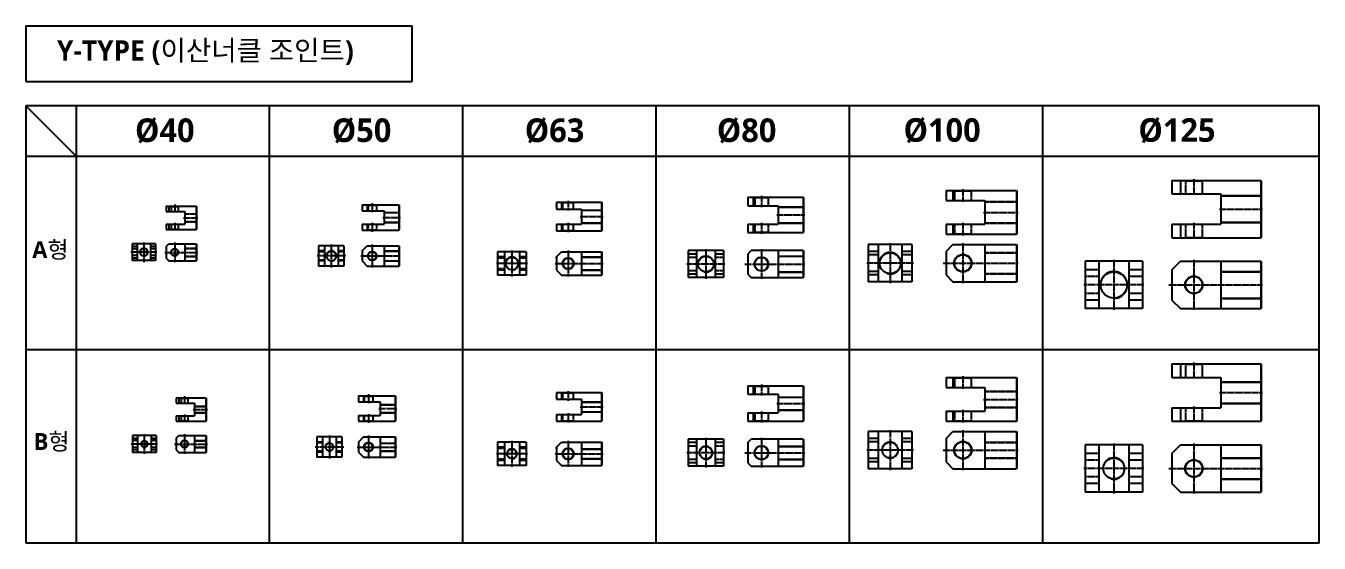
# Model space of a CAD drawing. Header units: millimetres. Extents: x 0 to 7164, y 0 to 8892.
# Drawn here: x 0 to 3841, y 3873 to 5409 of the extents above; entities that cross this region are included whole.
import ezdxf

# ---------------------------------------------------------------- set-up
doc = ezdxf.new("R2010")
doc.units = ezdxf.units.MM
doc.header["$PDMODE"] = 3
doc.linetypes.add('CENTER', pattern=[24, 20, -1.5, 1, -1.5])
doc.linetypes.add('HIDDENX2', pattern=[0.75, 0.5, -0.25])
for name, color, linetype in [('BOM-UDEF', 3, 'Continuous'), ('ML', 3, 'Continuous'), ('외형선', 140, 'Continuous')]:
    doc.layers.add(name, color=color, linetype=linetype)
doc.styles.add('H', font='txt.shx')
doc.styles.add('문자', font='romans.shx')

msp = doc.modelspace()

# ---------------------------------------------------------------- linework, layer by layer
for p, q in [((3841, 5171.4), (0, 5171.4)), ((0, 5171.4), (0, 3873.4)), ((150, 5021.4), (0, 5171.4)), ((150, 3873.4), (150, 5171.4)), ((724, 3873.4), (724, 5171.4)), ((1298, 3873.4), (1298, 5171.4)), ((1872, 3873.4), (1872, 5171.4)), ((2446, 3873.4), (2446, 5171.4)), ((3020, 3873.4), (3020, 5171.4)), ((3841, 3873.4), (3841, 5171.4)), ((3841, 5021.4), (0, 5021.4)), ((3841, 4447.4), (0, 4447.4)), ((3841, 3873.4), (0, 3873.4))]:
    msp.add_line(p, q)
at = {"layer": 'Defpoints', "color": 0, "linetype": 'ByBlock'}
for p in [(1575.6, 4875.1), (1575.6, 4875.1), (1575.6, 4810), (1575.6, 4810), (1013.7, 4755.8), (1013.7, 4695.8), (1575.6, 4723.3), (1575.6, 4723.3), (1575.6, 4683.3), (1575.6, 4683.3), (1575.6, 4310.2), (1575.6, 4310.2), (1575.6, 4245.1), (1575.6, 4245.1), (1002.6, 4188.4), (1575.6, 4158.4), (1575.6, 4158.4), (1002.6, 4128.4), (1575.6, 4118.4), (1575.6, 4118.4)]:
    msp.add_point(p, dxfattribs=at)
at = {"layer": 'ML'}
for p, q in [((2733, 4920), (2733, 4890)), ((2733, 4920), (2942, 4920)), ((2753, 4920), (2753, 4890)), ((2753, 4919.1), (2753, 4890)), ((2942, 4920), (2942, 4790)), ((2942, 4920), (2943, 4919)), ((2943, 4919), (2943, 4791)), ((3404, 4950), (3404, 4910)), ((3404, 4950), (3668, 4950)), ((3429, 4950), (3429, 4910)), ((3668, 4950), (3668, 4780)), ((3668, 4950), (3669, 4949)), ((3669, 4949), (3669, 4781)), ((1575.6, 4885.1), (1709.6, 4885.1)), ((1575.6, 4885.1), (1575.6, 4865.1)), ((1590.6, 4885.1), (1590.6, 4865.1)), ((1709.6, 4885.1), (1709.6, 4800)), ((1709.6, 4885.1), (1710.6, 4884.1)), ((1710.6, 4884.1), (1710.6, 4801)), ((2144.6, 4900), (2144.6, 4875)), ((2144.6, 4900), (2308.6, 4900)), ((2159.6, 4900), (2159.6, 4875)), ((2308.6, 4900), (2308.6, 4795)), ((2308.6, 4900), (2309.6, 4899)), ((2309.6, 4899), (2309.6, 4796)), ((2733, 4890), (2848, 4890)), ((2848, 4890), (2848, 4820)), ((3404, 4910), (3549, 4910)), ((3549, 4910), (3549, 4820)), ((417, 4874), (417, 4858)), ((417, 4874), (506, 4874)), ((417, 4858), (472, 4858)), ((425, 4874), (425, 4858)), ((472, 4858), (472, 4820)), ((506, 4874), (506, 4804)), ((506, 4874), (507, 4873)), ((507, 4873), (507, 4805)), ((998.7, 4877.5), (998.7, 4860)), ((998.7, 4877.5), (1107.7, 4877.5)), ((998.7, 4860), (1063.7, 4860)), ((1013.7, 4877.5), (1013.7, 4860)), ((1063.7, 4860), (1063.7, 4822.3)), ((1107.7, 4877.5), (1107.7, 4802.5)), ((1107.7, 4877.5), (1108.7, 4876.5)), ((1108.7, 4876.5), (1108.7, 4803.5)), ((1575.6, 4871.1), (1575.6, 4875.1)), ((1575.6, 4865.1), (1650.6, 4865.1)), ((1650.6, 4865.1), (1650.6, 4820)), ((2144.6, 4875), (2234.6, 4875)), ((2234.6, 4875), (2234.6, 4820)), ((417, 4820), (472, 4820)), ((417, 4820), (417, 4804)), ((417, 4804), (506, 4804)), ((425, 4820), (425, 4804)), ((506, 4804), (507, 4805)), ((998.7, 4820), (1063.7, 4820)), ((998.7, 4820), (998.7, 4802.5)), ((998.7, 4802.5), (1107.7, 4802.5)), ((1013.7, 4820), (1013.7, 4802.5)), ((1063.7, 4822.3), (1063.7, 4820)), ((1107.7, 4802.5), (1108.7, 4803.5)), ((1575.6, 4820), (1650.6, 4820)), ((1575.6, 4820), (1575.6, 4800)), ((1590.6, 4820), (1590.6, 4801)), ((2144.6, 4820), (2234.6, 4820)), ((2144.6, 4820), (2144.6, 4795)), ((2159.6, 4820), (2159.6, 4796)), ((2159.6, 4820), (2159.6, 4795)), ((2733, 4820), (2848, 4820)), ((2733, 4820), (2733, 4790)), ((2753, 4820), (2753, 4791)), ((2753, 4820), (2753, 4790)), ((3404, 4820), (3549, 4820)), ((3404, 4820), (3404, 4780)), ((3429, 4820), (3429, 4780)), ((1575.6, 4800), (1709.6, 4800)), ((1590.6, 4801), (1590.6, 4800)), ((1709.6, 4800), (1710.6, 4801)), ((2144.6, 4795), (2308.6, 4795)), ((2308.6, 4795), (2309.6, 4796)), ((2733, 4790), (2942, 4790)), ((2808, 4791), (2808, 4791)), ((2942, 4790), (2943, 4791)), ((3404, 4780), (3668, 4780)), ((3668, 4780), (3669, 4781)), ((3668, 4780), (3669, 4781)), ((385.3, 4761.8), (315.3, 4761.8)), ((315.3, 4761.8), (315.3, 4711.8)), ((330.3, 4753.5), (315.3, 4753.5)), ((330.3, 4761.8), (330.3, 4711.8)), ((370.3, 4761.8), (370.3, 4711.8)), ((385.3, 4753.5), (370.3, 4753.5)), ((385.3, 4761.8), (385.3, 4711.8)), ((417, 4753.5), (425, 4761.5)), ((417, 4753.5), (417, 4719.5)), ((425, 4761.5), (506, 4761.5)), ((472, 4761.5), (472, 4711.5)), ((472, 4756.5), (472, 4752.3)), ((506, 4761.5), (507, 4760.5)), ((506, 4761.5), (506, 4711.5)), ((507, 4760.5), (507, 4712.5)), ((944.6, 4755.8), (869.6, 4755.8)), ((869.6, 4755.8), (869.6, 4695.8)), ((887.1, 4740.8), (869.6, 4740.8)), ((887.1, 4755.8), (887.1, 4695.8)), ((927.1, 4755.8), (927.1, 4695.8)), ((944.6, 4740.8), (927.1, 4740.8)), ((944.6, 4755.8), (944.6, 4695.8)), ((998.7, 4740.8), (1013.7, 4755.8)), ((998.7, 4740.8), (998.7, 4710.8)), ((1013.7, 4755.8), (1107.7, 4755.8)), ((1063.7, 4755.8), (1063.7, 4708.1)), ((1107.7, 4755.8), (1108.7, 4754.8)), ((1107.7, 4755.8), (1107.7, 4695.8)), ((1108.7, 4754.8), (1108.7, 4696.8)), ((1486.1, 4738.3), (1401.1, 4738.3)), ((1401.1, 4738.3), (1401.1, 4668.3)), ((1421.1, 4738.3), (1421.1, 4668.3)), ((1466.1, 4738.3), (1466.1, 4668.3)), ((1486.1, 4738.3), (1486.1, 4668.3)), ((1575.6, 4723.3), (1590.6, 4738.3)), ((1590.6, 4738.3), (1709.6, 4738.3)), ((1650.6, 4738.3), (1650.6, 4668.3)), ((1650.6, 4738.3), (1650.6, 4723.3)), ((1709.6, 4738.3), (1709.6, 4668.3)), ((1709.6, 4738.3), (1710.6, 4737.3)), ((1710.6, 4738.3), (1710.6, 4676.8)), ((1710.6, 4737.3), (1710.6, 4669.3)), ((2072.1, 4741.5), (1967.1, 4741.5)), ((1967.1, 4741.5), (1967.1, 4661.5)), ((1992.1, 4731.5), (1967.1, 4731.5)), ((1992.1, 4741.5), (1992.1, 4661.5)), ((2047.1, 4741.5), (2047.1, 4661.5)), ((2072.1, 4731.5), (2047.1, 4731.5)), ((2072.1, 4741.5), (2072.1, 4661.5)), ((2144.6, 4731.5), (2154.6, 4741.5)), ((2144.6, 4731.5), (2144.6, 4671.5)), ((2308.6, 4741.5), (2154.6, 4741.5)), ((2234.6, 4741.5), (2234.6, 4661.5)), ((2308.6, 4741.5), (2309.6, 4740.5)), ((2308.6, 4741.5), (2308.6, 4661.5)), ((2309.6, 4740.5), (2309.6, 4667.5)), ((2631.8, 4759.3), (2501.8, 4759.3)), ((2501.8, 4759.3), (2501.8, 4649.3)), ((2531.8, 4739.3), (2501.8, 4739.3)), ((2531.8, 4759.3), (2531.8, 4649.3)), ((2601.8, 4759.3), (2601.8, 4649.3)), ((2631.8, 4739.3), (2601.8, 4739.3)), ((2631.8, 4759.3), (2631.8, 4649.3)), ((2733, 4739.3), (2753, 4759.3)), ((2733, 4739.3), (2733, 4669.3)), ((2753, 4759.3), (2942, 4759.3)), ((2848, 4759.3), (2848, 4649.3)), ((2942, 4759.3), (2942, 4649.3)), ((2942, 4759.3), (2943, 4758.3)), ((2943, 4758.3), (2943, 4650.3)), ((330.3, 4719.5), (315.3, 4719.5)), ((385.3, 4711.8), (315.3, 4711.8)), ((385.3, 4719.5), (370.3, 4719.5)), ((417, 4719.5), (425, 4711.5)), ((425, 4711.5), (506, 4711.5)), ((506, 4711.5), (507, 4712.5)), ((887.1, 4710.8), (869.6, 4710.8)), ((944.6, 4695.8), (869.6, 4695.8)), ((944.6, 4710.8), (927.1, 4710.8)), ((998.7, 4710.8), (1013.7, 4695.8)), ((1013.7, 4695.8), (1107.7, 4695.8)), ((1063.7, 4708.1), (1063.7, 4695.8)), ((1107.7, 4695.8), (1108.7, 4696.8)), ((1421.1, 4723.3), (1401.1, 4723.3)), ((1486.1, 4723.3), (1466.1, 4723.3)), ((1575.6, 4723.3), (1575.6, 4683.3)), ((1575.6, 4719.3), (1575.6, 4723.3)), ((3316.3, 4709.8), (3146.3, 4709.8)), ((3146.3, 4709.8), (3146.3, 4569.8)), ((3186.3, 4709.8), (3186.3, 4569.8)), ((3276.3, 4709.8), (3276.3, 4569.8)), ((3316.3, 4709.8), (3316.3, 4569.8)), ((3404, 4684.8), (3429, 4709.8)), ((3429, 4709.8), (3668, 4709.8)), ((3549, 4709.8), (3549, 4569.8)), ((3668, 4709.8), (3668, 4569.8)), ((3668, 4709.8), (3669, 4708.8)), ((3669, 4708.8), (3669, 4570.8)), ((1421.1, 4683.3), (1401.1, 4683.3)), ((1486.1, 4668.3), (1401.1, 4668.3)), ((1486.1, 4683.3), (1466.1, 4683.3)), ((1575.6, 4683.3), (1590.6, 4668.3)), ((1590.6, 4668.3), (1709.6, 4668.3)), ((1709.6, 4668.3), (1710.6, 4669.3)), ((1710.6, 4676.8), (1710.6, 4676.8)), ((1992.1, 4671.5), (1967.1, 4671.5)), ((2072.1, 4661.5), (1967.1, 4661.5)), ((2072.1, 4671.5), (2047.1, 4671.5)), ((2144.6, 4671.5), (2154.6, 4661.5)), ((2154.6, 4661.5), (2308.6, 4661.5)), ((2159.6, 4661.5), (2308.6, 4661.5)), ((2308.6, 4661.5), (2309.6, 4662.5)), ((2531.8, 4669.3), (2501.8, 4669.3)), ((2631.8, 4649.3), (2501.8, 4649.3)), ((2631.8, 4669.3), (2601.8, 4669.3)), ((2733, 4669.3), (2753, 4649.3)), ((2753, 4649.3), (2942, 4649.3)), ((2942, 4649.3), (2943, 4650.3)), ((3186.3, 4684.8), (3146.3, 4684.8)), ((3316.3, 4684.8), (3276.3, 4684.8)), ((3404, 4684.8), (3404, 4594.8)), ((3186.3, 4594.8), (3146.3, 4594.8)), ((3316.3, 4594.8), (3276.3, 4594.8)), ((3404, 4594.8), (3429, 4569.8)), ((3668, 4569.8), (3669, 4570.8)), ((3316.3, 4569.8), (3146.3, 4569.8)), ((3429, 4569.8), (3668, 4569.8)), ((3404, 4405.1), (3404, 4365.1)), ((3404, 4405.1), (3668, 4405.1)), ((3429, 4405.1), (3429, 4365.1)), ((3668, 4405.1), (3668, 4235.1)), ((3668, 4405.1), (3669, 4404.1)), ((3669, 4404.1), (3669, 4236.1)), ((2733, 4365.1), (2733, 4335.1)), ((2733, 4365.1), (2942, 4365.1)), ((2753, 4365.1), (2753, 4335.1)), ((2753, 4364.1), (2753, 4335.1)), ((2942, 4365.1), (2942, 4235.1)), ((2942, 4365.1), (2943, 4364.1)), ((2943, 4364.1), (2943, 4236.1)), ((3404, 4365.1), (3549, 4365.1)), ((3549, 4365.1), (3549, 4275.1)), ((445.9, 4305.1), (534.9, 4305.1)), ((445.9, 4305.1), (445.9, 4289.1)), ((453.9, 4305.1), (453.9, 4289.1)), ((534.9, 4305.1), (534.9, 4235.1)), ((534.9, 4305.1), (535.9, 4304.1)), ((535.9, 4304.1), (535.9, 4236.1)), ((987.6, 4310.1), (1096.6, 4310.1)), ((987.6, 4310.1), (987.6, 4292.6)), ((1002.6, 4310.1), (1002.6, 4292.6)), ((1096.6, 4310.1), (1096.6, 4235.1)), ((1096.6, 4310.1), (1097.6, 4309.1)), ((1097.6, 4309.1), (1097.6, 4236.1)), ((1575.6, 4320.2), (1709.6, 4320.2)), ((1575.6, 4320.2), (1575.6, 4300.2)), ((1575.6, 4306.2), (1575.6, 4310.2)), ((1590.6, 4320.2), (1590.6, 4300.2)), ((1709.6, 4320.2), (1709.6, 4235.1)), ((1709.6, 4320.2), (1710.6, 4319.2)), ((1710.6, 4319.2), (1710.6, 4236.1)), ((2144.6, 4340.1), (2144.6, 4315.1)), ((2144.6, 4340.1), (2308.6, 4340.1)), ((2144.6, 4315.1), (2234.6, 4315.1)), ((2159.6, 4340.1), (2159.6, 4315.1)), ((2159.6, 4339.1), (2159.6, 4315.1)), ((2234.6, 4315.1), (2234.6, 4260.1)), ((2308.6, 4340.1), (2308.6, 4235.1)), ((2308.6, 4340.1), (2309.6, 4339.1)), ((2309.6, 4339.1), (2309.6, 4236.1)), ((2733, 4335.1), (2848, 4335.1)), ((2848, 4335.1), (2848, 4265.1)), ((445.9, 4289.1), (500.9, 4289.1)), ((500.9, 4289.1), (500.9, 4251.1)), ((987.6, 4292.6), (1052.6, 4292.6)), ((1052.6, 4292.6), (1052.6, 4254.9)), ((1575.6, 4300.2), (1650.6, 4300.2)), ((1650.6, 4300.2), (1650.6, 4255.1)), ((2733, 4265.1), (2848, 4265.1)), ((2733, 4265.1), (2733, 4235.1)), ((2753, 4265.1), (2753, 4236.1)), ((2753, 4265.1), (2753, 4235.1)), ((3404, 4275.1), (3549, 4275.1)), ((3404, 4275.1), (3404, 4235.1)), ((3429, 4275.1), (3429, 4235.1)), ((445.9, 4251.1), (445.9, 4235.1)), ((445.9, 4251.1), (500.9, 4251.1)), ((445.9, 4235.1), (534.9, 4235.1)), ((453.9, 4251.1), (453.9, 4235.1)), ((534.9, 4235.1), (535.9, 4236.1)), ((987.6, 4252.6), (987.6, 4235.1)), ((987.6, 4252.6), (1052.6, 4252.6)), ((987.6, 4235.1), (1096.6, 4235.1)), ((1002.6, 4252.6), (1002.6, 4235.1)), ((1052.6, 4254.9), (1052.6, 4252.6)), ((1096.6, 4235.1), (1097.6, 4236.1)), ((1575.6, 4255.1), (1650.6, 4255.1)), ((1575.6, 4255.1), (1575.6, 4235.1)), ((1575.6, 4235.1), (1709.6, 4235.1)), ((1590.6, 4255.1), (1590.6, 4236.1)), ((1590.6, 4236.1), (1590.6, 4235.1)), ((1709.6, 4235.1), (1710.6, 4236.1)), ((2144.6, 4260.1), (2234.6, 4260.1)), ((2144.6, 4260.1), (2144.6, 4235.1)), ((2144.6, 4235.1), (2308.6, 4235.1)), ((2159.6, 4260.1), (2159.6, 4236.1)), ((2159.6, 4260.1), (2159.6, 4235.1)), ((2308.6, 4235.1), (2309.6, 4236.1)), ((2733, 4235.1), (2942, 4235.1)), ((2942, 4235.1), (2943, 4236.1)), ((3404, 4235.1), (3668, 4235.1)), ((3668, 4235.1), (3669, 4236.1)), ((3668, 4235.1), (3669, 4236.1)), ((386.7, 4192.6), (316.7, 4192.6)), ((316.7, 4192.6), (316.7, 4142.6)), ((331.7, 4192.6), (331.7, 4142.6)), ((371.7, 4192.6), (371.7, 4142.6)), ((386.7, 4192.6), (386.7, 4142.6)), ((445.9, 4184.6), (453.9, 4192.6)), ((453.9, 4192.6), (534.9, 4192.6)), ((500.9, 4192.6), (500.9, 4142.6)), ((534.9, 4192.6), (534.9, 4142.6)), ((534.9, 4192.6), (535.9, 4191.6)), ((535.9, 4191.6), (535.9, 4143.6)), ((938.9, 4188.4), (863.9, 4188.4)), ((863.9, 4188.4), (863.9, 4128.4)), ((881.4, 4188.4), (881.4, 4128.4)), ((921.4, 4188.4), (921.4, 4128.4)), ((938.9, 4188.4), (938.9, 4128.4)), ((987.6, 4173.4), (1002.6, 4188.4)), ((1002.6, 4188.4), (1096.6, 4188.4)), ((1052.6, 4188.4), (1052.6, 4140.6)), ((1096.6, 4188.4), (1096.6, 4128.4)), ((1096.6, 4188.4), (1097.6, 4187.4)), ((1097.6, 4187.4), (1097.6, 4129.4)), ((2631.8, 4204.4), (2501.8, 4204.4)), ((2501.8, 4204.4), (2501.8, 4094.4)), ((2531.8, 4204.4), (2531.8, 4094.4)), ((2601.8, 4204.4), (2601.8, 4094.4)), ((2631.8, 4204.4), (2631.8, 4094.4)), ((2733, 4184.4), (2753, 4204.4)), ((2753, 4204.4), (2942, 4204.4)), ((2848, 4204.4), (2848, 4094.4)), ((2942, 4204.4), (2942, 4094.4)), ((2942, 4204.4), (2943, 4203.4)), ((2943, 4203.4), (2943, 4095.4)), ((331.7, 4184.3), (316.7, 4184.3)), ((331.7, 4150.3), (316.7, 4150.3)), ((386.7, 4184.3), (371.7, 4184.3)), ((386.7, 4150.3), (371.7, 4150.3)), ((445.9, 4184.6), (445.9, 4150.6)), ((445.9, 4150.6), (453.9, 4142.6)), ((881.4, 4173.4), (863.9, 4173.4)), ((938.9, 4173.4), (921.4, 4173.4)), ((987.6, 4173.4), (987.6, 4143.4)), ((1486.1, 4173.4), (1401.1, 4173.4)), ((1401.1, 4173.4), (1401.1, 4103.4)), ((1421.1, 4158.4), (1401.1, 4158.4)), ((1421.1, 4173.4), (1421.1, 4103.4)), ((1466.1, 4173.4), (1466.1, 4103.4)), ((1486.1, 4158.4), (1466.1, 4158.4)), ((1486.1, 4173.4), (1486.1, 4103.4)), ((1575.6, 4158.4), (1590.6, 4173.4)), ((1575.6, 4158.4), (1575.6, 4118.4)), ((1575.6, 4154.4), (1575.6, 4158.4)), ((1590.6, 4173.4), (1709.6, 4173.4)), ((1650.6, 4173.4), (1650.6, 4103.4)), ((1650.6, 4173.4), (1650.6, 4158.4)), ((1709.6, 4173.4), (1709.6, 4103.4)), ((1709.6, 4173.4), (1710.6, 4172.4)), ((1710.6, 4173.4), (1710.6, 4111.8)), ((1710.6, 4172.4), (1710.6, 4104.4)), ((2072.1, 4181.6), (1967.1, 4181.6)), ((1967.1, 4181.6), (1967.1, 4101.6)), ((1992.1, 4171.6), (1967.1, 4171.6)), ((1992.1, 4181.6), (1992.1, 4101.6)), ((2047.1, 4181.6), (2047.1, 4101.6)), ((2072.1, 4171.6), (2047.1, 4171.6)), ((2072.1, 4181.6), (2072.1, 4101.6)), ((2144.6, 4171.6), (2154.6, 4181.6)), ((2144.6, 4171.6), (2144.6, 4111.6)), ((2308.6, 4181.6), (2154.6, 4181.6)), ((2234.6, 4181.6), (2234.6, 4101.6)), ((2308.6, 4181.6), (2309.6, 4180.6)), ((2308.6, 4181.6), (2308.6, 4101.6)), ((2309.6, 4180.6), (2309.6, 4107.5)), ((2531.8, 4184.4), (2501.8, 4184.4)), ((2631.8, 4184.4), (2601.8, 4184.4)), ((2733, 4184.4), (2733, 4114.4)), ((3316.3, 4164.9), (3146.3, 4164.9)), ((3146.3, 4164.9), (3146.3, 4024.9)), ((3186.3, 4164.9), (3186.3, 4024.9)), ((3276.3, 4164.9), (3276.3, 4024.9)), ((3316.3, 4164.9), (3316.3, 4024.9)), ((3404, 4139.9), (3429, 4164.9)), ((3429, 4164.9), (3668, 4164.9)), ((3549, 4164.9), (3549, 4024.9)), ((3668, 4164.9), (3668, 4024.9)), ((3668, 4164.9), (3669, 4163.9)), ((3669, 4163.9), (3669, 4025.9)), ((386.7, 4142.6), (316.7, 4142.6)), ((453.9, 4142.6), (534.9, 4142.6)), ((534.9, 4142.6), (535.9, 4143.6)), ((881.4, 4143.4), (863.9, 4143.4)), ((938.9, 4128.4), (863.9, 4128.4)), ((938.9, 4143.4), (921.4, 4143.4)), ((987.6, 4143.4), (1002.6, 4128.4)), ((1002.6, 4128.4), (1096.6, 4128.4)), ((1052.6, 4140.6), (1052.6, 4128.4)), ((1096.6, 4128.4), (1097.6, 4129.4)), ((1421.1, 4118.4), (1401.1, 4118.4)), ((1486.1, 4118.4), (1466.1, 4118.4)), ((1575.6, 4118.4), (1590.6, 4103.4)), ((1710.6, 4111.8), (1710.6, 4111.8)), ((1992.1, 4111.6), (1967.1, 4111.6)), ((2072.1, 4111.6), (2047.1, 4111.6)), ((2144.6, 4111.6), (2154.6, 4101.6)), ((2531.8, 4114.4), (2501.8, 4114.4)), ((2631.8, 4114.4), (2601.8, 4114.4)), ((2733, 4114.4), (2753, 4094.4)), ((3186.3, 4139.9), (3146.3, 4139.9)), ((3316.3, 4139.9), (3276.3, 4139.9)), ((3404, 4139.9), (3404, 4049.9)), ((1486.1, 4103.4), (1401.1, 4103.4)), ((1590.6, 4103.4), (1709.6, 4103.4)), ((1709.6, 4103.4), (1710.6, 4104.4)), ((2072.1, 4101.6), (1967.1, 4101.6)), ((2154.6, 4101.6), (2308.6, 4101.6)), ((2159.6, 4101.6), (2308.6, 4101.6)), ((2308.6, 4101.6), (2309.6, 4102.6)), ((2631.8, 4094.4), (2501.8, 4094.4)), ((2753, 4094.4), (2942, 4094.4)), ((2942, 4094.4), (2943, 4095.4)), ((3186.3, 4049.9), (3146.3, 4049.9)), ((3316.3, 4049.9), (3276.3, 4049.9)), ((3404, 4049.9), (3429, 4024.9)), ((3316.3, 4024.9), (3146.3, 4024.9)), ((3429, 4024.9), (3668, 4024.9)), ((3668, 4024.9), (3669, 4025.9))]:
    msp.add_line(p, q, dxfattribs=at)
at = {"layer": 'ML', "color": 6, "linetype": 'HIDDENX2'}
for p, q in [((2758, 4919.1), (2757, 4920)), ((2758, 4919.1), (2758, 4890)), ((2758, 4919.1), (2808, 4919)), ((2808, 4919), (2809, 4920)), ((2808, 4919), (2808, 4890)), ((3444, 4949.1), (3443.1, 4950)), ((3444, 4949.1), (3444, 4910)), ((3444, 4949.1), (3494, 4949)), ((3494, 4949), (3495, 4950)), ((3494, 4949), (3494, 4910)), ((1594.9, 4884.1), (1593.9, 4885.1)), ((1594.9, 4884.1), (1626.4, 4884.1)), ((1594.9, 4865.1), (1594.9, 4884.1)), ((1626.4, 4884.1), (1627.4, 4885.1)), ((1626.4, 4865.1), (1626.4, 4884.1)), ((2159.6, 4899.1), (2159.6, 4875)), ((2164.6, 4899.1), (2163.6, 4900)), ((2164.6, 4899.1), (2164.6, 4875)), ((2164.6, 4899.1), (2204.6, 4899)), ((2204.6, 4899), (2205.6, 4900)), ((2204.6, 4899), (2204.6, 4875)), ((2848, 4887), (2943, 4887)), ((2848, 4886), (2943, 4886)), ((3549, 4905), (3669, 4905)), ((3549, 4904), (3669, 4904)), ((432, 4873), (431, 4874)), ((432, 4873), (452, 4873)), ((432, 4873), (432, 4858)), ((452, 4873), (453, 4874)), ((452, 4873), (452, 4858)), ((472, 4851), (507, 4851)), ((472, 4850.3), (507, 4850.3)), ((1016.2, 4876.5), (1015.2, 4877.5)), ((1016.2, 4876.5), (1016.2, 4860)), ((1016.2, 4876.5), (1041.2, 4876.5)), ((1041.2, 4876.5), (1042.2, 4877.5)), ((1041.2, 4876.5), (1041.2, 4860)), ((1063.7, 4855), (1108.7, 4855)), ((1063.7, 4854.3), (1108.7, 4854.3)), ((1650.6, 4862), (1710.6, 4862)), ((1650.6, 4861.3), (1710.6, 4861.3)), ((2234.6, 4871.5), (2309.6, 4871.5)), ((2234.6, 4870.8), (2309.6, 4870.8)), ((432, 4805), (431, 4804)), ((432, 4820), (432, 4805)), ((432, 4805), (452, 4805)), ((452, 4820), (452, 4805)), ((452, 4805), (453, 4804)), ((472, 4827.8), (507, 4827.8)), ((472, 4827), (507, 4827)), ((1016.2, 4803.5), (1015.2, 4802.5)), ((1016.2, 4820), (1016.2, 4803.5)), ((1016.2, 4803.5), (1041.2, 4803.5)), ((1041.2, 4820), (1041.2, 4803.5)), ((1041.2, 4803.5), (1042.2, 4802.5)), ((1063.7, 4825.8), (1108.7, 4825.8)), ((1063.7, 4825), (1108.7, 4825)), ((1594.9, 4801), (1594.9, 4820)), ((1626.4, 4801), (1626.4, 4820)), ((1650.6, 4823.8), (1710.6, 4823.8)), ((1650.6, 4823), (1710.6, 4823)), ((2164.6, 4820), (2164.6, 4796)), ((2204.6, 4820), (2204.6, 4796)), ((2234.6, 4824.3), (2309.6, 4824.3)), ((2234.6, 4823.5), (2309.6, 4823.5)), ((2758, 4820), (2758, 4791)), ((2808, 4820), (2808, 4791)), ((2848, 4824), (2943, 4824)), ((2848, 4823), (2943, 4823)), ((3444, 4820), (3444, 4781)), ((3494, 4820), (3494, 4781)), ((3549, 4826), (3669, 4826)), ((3549, 4825), (3669, 4825)), ((1594.9, 4801), (1593.9, 4800)), ((1594.9, 4801), (1626.4, 4801)), ((1626.4, 4801), (1627.4, 4800)), ((2164.6, 4796), (2163.6, 4795)), ((2164.6, 4796), (2204.6, 4796)), ((2204.6, 4796), (2205.6, 4795)), ((2758, 4791), (2757, 4790)), ((2758, 4791), (2808, 4791)), ((2808, 4791), (2809, 4790)), ((3444, 4781), (3443.1, 4780)), ((3444, 4781), (3494, 4781)), ((3494, 4781), (3495, 4780)), ((330.3, 4746.8), (315.3, 4746.8)), ((330.3, 4726.8), (315.3, 4726.8)), ((385.3, 4746.8), (370.3, 4746.8)), ((385.3, 4726.8), (370.3, 4726.8)), ((472, 4748.5), (507, 4748.5)), ((472, 4747.8), (507, 4747.8)), ((472, 4725.3), (507, 4725.3)), ((472, 4724.5), (507, 4724.5)), ((887.1, 4738.3), (869.6, 4738.3)), ((944.6, 4738.3), (927.1, 4738.3)), ((1063.7, 4740.8), (1108.7, 4740.8)), ((1063.7, 4740.1), (1108.7, 4740.1)), ((2234.6, 4725.5), (2309.6, 4725.5)), ((2234.6, 4724.8), (2309.6, 4724.8)), ((2531.8, 4729.3), (2501.8, 4729.3)), ((2631.8, 4729.3), (2601.8, 4729.3)), ((2848, 4736.3), (2943, 4736.3)), ((2848, 4735.3), (2943, 4735.3)), ((887.1, 4713.3), (869.6, 4713.3)), ((944.6, 4713.3), (927.1, 4713.3)), ((1063.7, 4711.6), (1108.7, 4711.6)), ((1063.7, 4710.8), (1108.7, 4710.8)), ((1421.1, 4719), (1401.1, 4719)), ((1421.1, 4687.5), (1401.1, 4687.5)), ((1486.1, 4719), (1466.1, 4719)), ((1486.1, 4687.5), (1466.1, 4687.5)), ((1650.6, 4722.8), (1710.6, 4722.8)), ((1650.6, 4722), (1710.6, 4722)), ((1992.1, 4721.5), (1967.1, 4721.5)), ((2072.1, 4721.5), (2047.1, 4721.5)), ((1650.6, 4684.5), (1710.6, 4684.5)), ((1650.6, 4683.8), (1710.6, 4683.8)), ((1992.1, 4681.5), (1967.1, 4681.5)), ((2072.1, 4681.5), (2047.1, 4681.5)), ((2234.6, 4678.3), (2309.6, 4678.3)), ((2234.6, 4677.5), (2309.6, 4677.5)), ((2531.8, 4679.3), (2501.8, 4679.3)), ((2631.8, 4679.3), (2601.8, 4679.3)), ((2848, 4673.3), (2943, 4673.3)), ((2848, 4672.3), (2943, 4672.3)), ((3186.3, 4664.8), (3146.3, 4664.8)), ((3316.3, 4664.8), (3276.3, 4664.8)), ((3549, 4679.8), (3669, 4679.8)), ((3549, 4678.8), (3669, 4678.8)), ((3186.3, 4614.8), (3146.3, 4614.8)), ((3316.3, 4614.8), (3276.3, 4614.8)), ((3549, 4600.8), (3669, 4600.8)), ((3549, 4599.8), (3669, 4599.8)), ((3444, 4404.1), (3443.1, 4405.1)), ((3444, 4404.1), (3444, 4365.1)), ((3444, 4404.1), (3494, 4404.1)), ((3494, 4404.1), (3495, 4405.1)), ((3494, 4404.1), (3494, 4365.1)), ((2758, 4364.1), (2757, 4365.1)), ((2758, 4364.1), (2758, 4335.1)), ((2758, 4364.1), (2808, 4364.1)), ((2808, 4364.1), (2809, 4365.1)), ((2808, 4364.1), (2808, 4335.1)), ((3549, 4352.1), (3669, 4352.1)), ((3549, 4351.1), (3669, 4351.1)), ((460.9, 4304.1), (459.9, 4305.1)), ((460.9, 4304.1), (480.9, 4304.1)), ((460.9, 4304.1), (460.9, 4289.1)), ((480.9, 4304.1), (481.9, 4305.1)), ((480.9, 4304.1), (480.9, 4289.1)), ((1005.1, 4309.1), (1004.1, 4310.1)), ((1005.1, 4309.1), (1030.1, 4309.1)), ((1005.1, 4309.1), (1005.1, 4292.6)), ((1030.1, 4309.1), (1031.1, 4310.1)), ((1030.1, 4309.1), (1030.1, 4292.6)), ((1594.9, 4319.2), (1593.9, 4320.2)), ((1594.9, 4319.2), (1626.4, 4319.2)), ((1594.9, 4300.2), (1594.9, 4319.2)), ((1626.4, 4319.2), (1627.4, 4320.2)), ((1626.4, 4300.2), (1626.4, 4319.2)), ((2164.6, 4339.1), (2163.6, 4340.1)), ((2164.6, 4339.1), (2164.6, 4315.1)), ((2164.6, 4339.1), (2204.6, 4339.1)), ((2204.6, 4339.1), (2205.6, 4340.1)), ((2204.6, 4339.1), (2204.6, 4315.1)), ((2234.6, 4307.1), (2309.6, 4307.1)), ((2234.6, 4306.4), (2309.6, 4306.4)), ((2848, 4324.1), (2943, 4324.1)), ((2848, 4323.1), (2943, 4323.1)), ((500.9, 4280.1), (535.9, 4280.1)), ((500.9, 4279.4), (535.9, 4279.4)), ((1052.6, 4284.6), (1097.6, 4284.6)), ((1052.6, 4283.9), (1097.6, 4283.9)), ((1650.6, 4292.6), (1710.6, 4292.6)), ((1650.6, 4291.9), (1710.6, 4291.9)), ((2234.6, 4268.9), (2309.6, 4268.9)), ((2234.6, 4268.1), (2309.6, 4268.1)), ((2758, 4265.1), (2758, 4236.1)), ((2808, 4265.1), (2808, 4236.1)), ((2848, 4277.1), (2943, 4277.1)), ((2848, 4276.1), (2943, 4276.1)), ((3444, 4275.1), (3444, 4236.1)), ((3494, 4275.1), (3494, 4236.1)), ((3549, 4289.1), (3669, 4289.1)), ((3549, 4288.1), (3669, 4288.1)), ((460.9, 4236.1), (459.9, 4235.1)), ((460.9, 4251.1), (460.9, 4236.1)), ((460.9, 4236.1), (480.9, 4236.1)), ((480.9, 4251.1), (480.9, 4236.1)), ((480.9, 4236.1), (481.9, 4235.1)), ((500.9, 4260.9), (535.9, 4260.9)), ((500.9, 4260.1), (535.9, 4260.1)), ((1005.1, 4236.1), (1004.1, 4235.1)), ((1005.1, 4252.6), (1005.1, 4236.1)), ((1005.1, 4236.1), (1030.1, 4236.1)), ((1030.1, 4252.6), (1030.1, 4236.1)), ((1030.1, 4236.1), (1031.1, 4235.1)), ((1052.6, 4261.4), (1097.6, 4261.4)), ((1052.6, 4260.6), (1097.6, 4260.6)), ((1594.9, 4236.1), (1593.9, 4235.1)), ((1594.9, 4236.1), (1594.9, 4255.1)), ((1594.9, 4236.1), (1626.4, 4236.1)), ((1626.4, 4236.1), (1626.4, 4255.1)), ((1626.4, 4236.1), (1627.4, 4235.1)), ((1650.6, 4263.4), (1710.6, 4263.4)), ((1650.6, 4262.6), (1710.6, 4262.6)), ((2164.6, 4236.1), (2163.6, 4235.1)), ((2164.6, 4260.1), (2164.6, 4236.1)), ((2164.6, 4236.1), (2204.6, 4236.1)), ((2204.6, 4260.1), (2204.6, 4236.1)), ((2204.6, 4236.1), (2205.6, 4235.1)), ((2758, 4236.1), (2757, 4235.1)), ((2758, 4236.1), (2808, 4236.1)), ((2808, 4236.1), (2809, 4235.1)), ((3444, 4236.1), (3443.1, 4235.1)), ((3444, 4236.1), (3494, 4236.1)), ((3494, 4236.1), (3495, 4235.1)), ((331.7, 4177.6), (316.7, 4177.6)), ((331.7, 4157.6), (316.7, 4157.6)), ((386.7, 4177.6), (371.7, 4177.6)), ((386.7, 4157.6), (371.7, 4157.6)), ((500.9, 4177.6), (535.9, 4177.6)), ((500.9, 4176.8), (535.9, 4176.8)), ((500.9, 4158.3), (535.9, 4158.3)), ((500.9, 4157.6), (535.9, 4157.6)), ((881.4, 4170.9), (863.9, 4170.9)), ((938.9, 4170.9), (921.4, 4170.9)), ((1052.6, 4170.4), (1097.6, 4170.4)), ((1052.6, 4169.6), (1097.6, 4169.6)), ((1421.1, 4154.1), (1401.1, 4154.1)), ((1486.1, 4154.1), (1466.1, 4154.1)), ((1650.6, 4153.4), (1710.6, 4153.4)), ((1650.6, 4152.6), (1710.6, 4152.6)), ((1992.1, 4161.6), (1967.1, 4161.6)), ((2072.1, 4161.6), (2047.1, 4161.6)), ((2234.6, 4161.1), (2309.6, 4161.1)), ((2234.6, 4160.3), (2309.6, 4160.3)), ((2531.8, 4174.4), (2501.8, 4174.4)), ((2631.8, 4174.4), (2601.8, 4174.4)), ((2848, 4173.4), (2943, 4173.4)), ((2848, 4172.4), (2943, 4172.4)), ((881.4, 4145.9), (863.9, 4145.9)), ((938.9, 4145.9), (921.4, 4145.9)), ((1052.6, 4147.1), (1097.6, 4147.1)), ((1052.6, 4146.4), (1097.6, 4146.4)), ((1421.1, 4122.6), (1401.1, 4122.6)), ((1486.1, 4122.6), (1466.1, 4122.6)), ((1650.6, 4124.1), (1710.6, 4124.1)), ((1650.6, 4123.4), (1710.6, 4123.4)), ((1992.1, 4121.6), (1967.1, 4121.6)), ((2072.1, 4121.6), (2047.1, 4121.6)), ((2234.6, 4122.8), (2309.6, 4122.8)), ((2234.6, 4122.1), (2309.6, 4122.1)), ((2531.8, 4124.4), (2501.8, 4124.4)), ((2631.8, 4124.4), (2601.8, 4124.4)), ((2848, 4126.4), (2943, 4126.4)), ((2848, 4125.4), (2943, 4125.4)), ((3186.3, 4119.9), (3146.3, 4119.9)), ((3316.3, 4119.9), (3276.3, 4119.9)), ((3549, 4126.9), (3669, 4126.9)), ((3549, 4125.9), (3669, 4125.9)), ((3186.3, 4069.9), (3146.3, 4069.9)), ((3316.3, 4069.9), (3276.3, 4069.9)), ((3549, 4063.9), (3669, 4063.9)), ((3549, 4062.9), (3669, 4062.9))]:
    msp.add_line(p, q, dxfattribs=at)
at = {"layer": 'ML', "color": 1, "linetype": 'CENTER'}
for p, q in [((2783, 4924), (2783, 4886)), ((3469, 4954), (3469, 4906)), ((1028.7, 4882.5), (1028.7, 4856)), ((1610.6, 4889.1), (1610.6, 4861.1)), ((2184.6, 4904), (2184.6, 4871)), ((442, 4878), (442, 4854)), ((1059.7, 4840), (1112.7, 4840)), ((1646.6, 4842.5), (1714.6, 4842.5)), ((2230.6, 4847.5), (2313.6, 4847.5)), ((2844, 4855), (2947, 4855)), ((3545, 4865), (3673, 4865)), ((442, 4824), (442, 4800)), ((468, 4839), (511, 4839)), ((1028.7, 4824), (1028.7, 4797.6)), ((1610.6, 4824), (1610.6, 4796)), ((2184.6, 4824), (2184.6, 4791)), ((2783, 4824), (2783, 4786)), ((3469, 4824), (3469, 4776)), ((350.3, 4765.8), (350.3, 4707.8)), ((442, 4765.5), (442, 4707.5)), ((2184.6, 4792.5), (2184.6, 4795)), ((2566.8, 4763.3), (2566.8, 4645.3)), ((2783, 4763.3), (2783, 4645.3)), ((362.8, 4736.8), (311.3, 4736.8)), ((389.3, 4736.8), (362.8, 4736.8)), ((413, 4736.5), (511, 4736.5)), ((950.1, 4725.8), (865.4, 4725.8)), ((907.1, 4759.8), (907.1, 4691.8)), ((994.7, 4725.8), (1112.7, 4725.8)), ((1028.7, 4759.8), (1028.7, 4691.8)), ((1443.6, 4742.3), (1443.6, 4664.3)), ((1610.6, 4742.3), (1610.6, 4664.3)), ((2019.6, 4745.5), (2019.6, 4657.5)), ((2184.6, 4745.5), (2184.6, 4657.5)), ((1490.1, 4703.3), (1397.1, 4703.3)), ((1571.6, 4703.3), (1714.6, 4703.3)), ((2076.1, 4701.5), (1963.1, 4701.5)), ((2135.6, 4701.5), (2313.6, 4701.5)), ((2635.8, 4704.3), (2497.8, 4704.3)), ((2724, 4704.3), (2947, 4704.3)), ((3231.3, 4713.8), (3231.3, 4565.8)), ((3469, 4713.8), (3469, 4565.8)), ((3320.3, 4639.8), (3142.3, 4639.8)), ((3395, 4639.8), (3673, 4639.8)), ((3469, 4409.1), (3469, 4361.1)), ((2184.6, 4344.1), (2184.6, 4311.1)), ((2783, 4369.1), (2783, 4331.1)), ((470.9, 4309.1), (470.9, 4285.1)), ((1017.6, 4315.1), (1017.6, 4288.6)), ((1610.6, 4324.2), (1610.6, 4296.2)), ((3545, 4320.1), (3673, 4320.1)), ((496.9, 4270.1), (539.9, 4270.1)), ((1048.6, 4272.6), (1101.6, 4272.6)), ((1646.6, 4277.6), (1714.6, 4277.6)), ((2184.6, 4264.1), (2184.6, 4231.1)), ((2230.6, 4287.6), (2313.6, 4287.6)), ((2783, 4269.1), (2783, 4231.1)), ((2844, 4300.1), (2947, 4300.1)), ((3469, 4279.1), (3469, 4231.1)), ((470.9, 4255.1), (470.9, 4231.1)), ((1017.6, 4256.6), (1017.6, 4230.2)), ((1610.6, 4259.1), (1610.6, 4231.1)), ((2184.6, 4232.6), (2184.6, 4235.1)), ((351.7, 4196.6), (351.7, 4138.6)), ((470.9, 4196.6), (470.9, 4138.6)), ((901.4, 4192.4), (901.4, 4124.4)), ((1017.6, 4192.4), (1017.6, 4124.4)), ((2566.8, 4208.4), (2566.8, 4090.4)), ((2783, 4208.4), (2783, 4090.4)), ((364.2, 4167.6), (312.7, 4167.6)), ((390.7, 4167.6), (364.2, 4167.6)), ((441.9, 4167.6), (539.9, 4167.6)), ((944.3, 4158.4), (859.7, 4158.4)), ((983.6, 4158.4), (1101.6, 4158.4)), ((1443.6, 4177.4), (1443.6, 4099.4)), ((1610.6, 4177.4), (1610.6, 4099.4)), ((2019.6, 4185.6), (2019.6, 4097.6)), ((2184.6, 4185.6), (2184.6, 4097.6)), ((2635.8, 4149.4), (2497.8, 4149.4)), ((2724, 4149.4), (2947, 4149.4)), ((3231.3, 4168.9), (3231.3, 4020.9)), ((3469, 4168.9), (3469, 4020.9)), ((1490.1, 4138.4), (1397.1, 4138.4)), ((1571.6, 4138.4), (1714.6, 4138.4)), ((2076.1, 4141.6), (1963.1, 4141.6)), ((2135.6, 4141.6), (2313.6, 4141.6)), ((3320.3, 4094.9), (3142.3, 4094.9)), ((3395, 4094.9), (3673, 4094.9))]:
    msp.add_line(p, q, dxfattribs=at)
at = {"layer": 'ML', "color": 7}
for p, q in [((2309.6, 4740.5), (2309.6, 4662.5)), ((2309.6, 4180.6), (2309.6, 4102.6))]:
    msp.add_line(p, q, dxfattribs=at)
for centre, radius in [((350.3, 4736.8), 11.2), ((907.1, 4725.8), 14.2), ((2019.6, 4701.5), 23.2), ((2566.8, 4704.3), 31), ((1443.6, 4703.3), 18.8), ((3231.3, 4639.8), 39), ((351.7, 4167.6), 9.25), ((901.4, 4158.4), 11.2), ((1443.6, 4138.4), 14.2), ((2019.6, 4141.6), 18.8), ((2566.8, 4149.4), 23.2), ((3231.3, 4094.9), 31)]:
    msp.add_circle(centre, radius, dxfattribs=at)
at = {"layer": 'ML'}
for centre, radius in [((442, 4736.5), 11), ((442, 4736.5), 10), ((1028.7, 4725.8), 13.5), ((1028.7, 4725.8), 12.5), ((2783, 4704.3), 26), ((2783, 4704.3), 25), ((1610.6, 4703.3), 16.8), ((1610.6, 4703.3), 15.8), ((2184.6, 4701.5), 21), ((2184.6, 4701.5), 20), ((3469, 4639.8), 26), ((3469, 4639.8), 25), ((470.9, 4167.6), 11), ((470.9, 4167.6), 10), ((1017.6, 4158.4), 13.5), ((1017.6, 4158.4), 12.5), ((1610.6, 4138.4), 16.8), ((1610.6, 4138.4), 15.8), ((2184.6, 4141.6), 21), ((2184.6, 4141.6), 20), ((2783, 4149.4), 26), ((2783, 4149.4), 25), ((3469, 4094.9), 26), ((3469, 4094.9), 25)]:
    msp.add_circle(centre, radius, dxfattribs=at)
at = {"layer": 'ML', "color": 2}
for centre, radius, start, end in [((350.3, 4736.8), 12, 256.1665, 202.1937), ((907.1, 4725.8), 15, 247.6153, 192.1823), ((2019.6, 4701.5), 24, 259.9138, 202.2934), ((2566.8, 4704.3), 32, 253.2663, 210.2831), ((1443.6, 4703.3), 19.5, 262.9903, 210.5058), ((3231.3, 4639.8), 40, 270, 206.4939), ((351.7, 4167.6), 10, 251.6522, 193.2942), ((901.4, 4158.4), 12, 252.4856, 195.3096), ((1443.6, 4138.4), 15, 262.3391, 203.4611), ((2019.6, 4141.6), 19.5, 251.4643, 206.3199), ((2566.8, 4149.4), 24, 245.7414, 198.3777), ((3231.3, 4094.9), 32, 253.8993, 186.8017)]:
    msp.add_arc(centre, radius, start, end, dxfattribs=at)
at = {"layer": '외형선', "color": 3}
for p, q in [((0, 5408.6), (0, 5243.4)), ((0, 5408.6), (1147.1, 5408.6)), ((1147.1, 5243.4), (1147.1, 5408.6)), ((0, 5243.4), (1147.1, 5243.4))]:
    msp.add_line(p, q, dxfattribs=at)

# ---------------------------------------------------------------- texts
at = {"attachment_point": 1, "style": '문자'}
for s, width, gutter_width, insert, char_height in [('{\\fMalgun Gothic|b1|i0|c129|p50;%%C40}', 124.533, 16, (324.2, 5133.9), 70), ('{\\fMalgun Gothic|b1|i0|c129|p50;%%C50}', 124.533, 16, (908.7, 5133.9), 70), ('{\\fMalgun Gothic|b1|i0|c129|p50;%%C63}', 124.533, 16, (1481.8, 5133.9), 70), ('{\\fMalgun Gothic|b1|i0|c129|p50;%%C80}', 124.533, 16, (2052.2, 5133.9), 70), ('{\\fMalgun Gothic|b1|i0|c129|p50;%%C100}', 124.533, 16, (2606.8, 5134.5), 70), ('{\\fMalgun Gothic|b1|i0|c129|p50;%%C125}', 124.533, 16, (3304.2, 5134.5), 70), ('{\\fMalgun Gothic|b1|i0|c129|p50;A형}', 655.383, 160, (18.9, 4769.4), 50), ('{\\fMalgun Gothic|b1|i0|c129|p50;B형}', 655.383, 160, (23.1, 4200), 50)]:
    msp.add_mtext_dynamic_manual_height_columns(s, width=width, gutter_width=gutter_width, heights=[0], dxfattribs=dict(at, insert=insert, char_height=char_height))
at = {"layer": 'BOM-UDEF', "insert": (92.4, 5365.8), "char_height": 60, "attachment_point": 1, "style": 'H'}
msp.add_mtext_dynamic_manual_height_columns('{\\fMalgun Gothic|b1|i0|c0|p50;Y-TYPE (\\fMalgun Gothic|b1|i0|c129|p50;이산너클 조인트)}', width=1182.182, gutter_width=15, heights=[0], dxfattribs=at)

doc.saveas('drawing.dxf')
